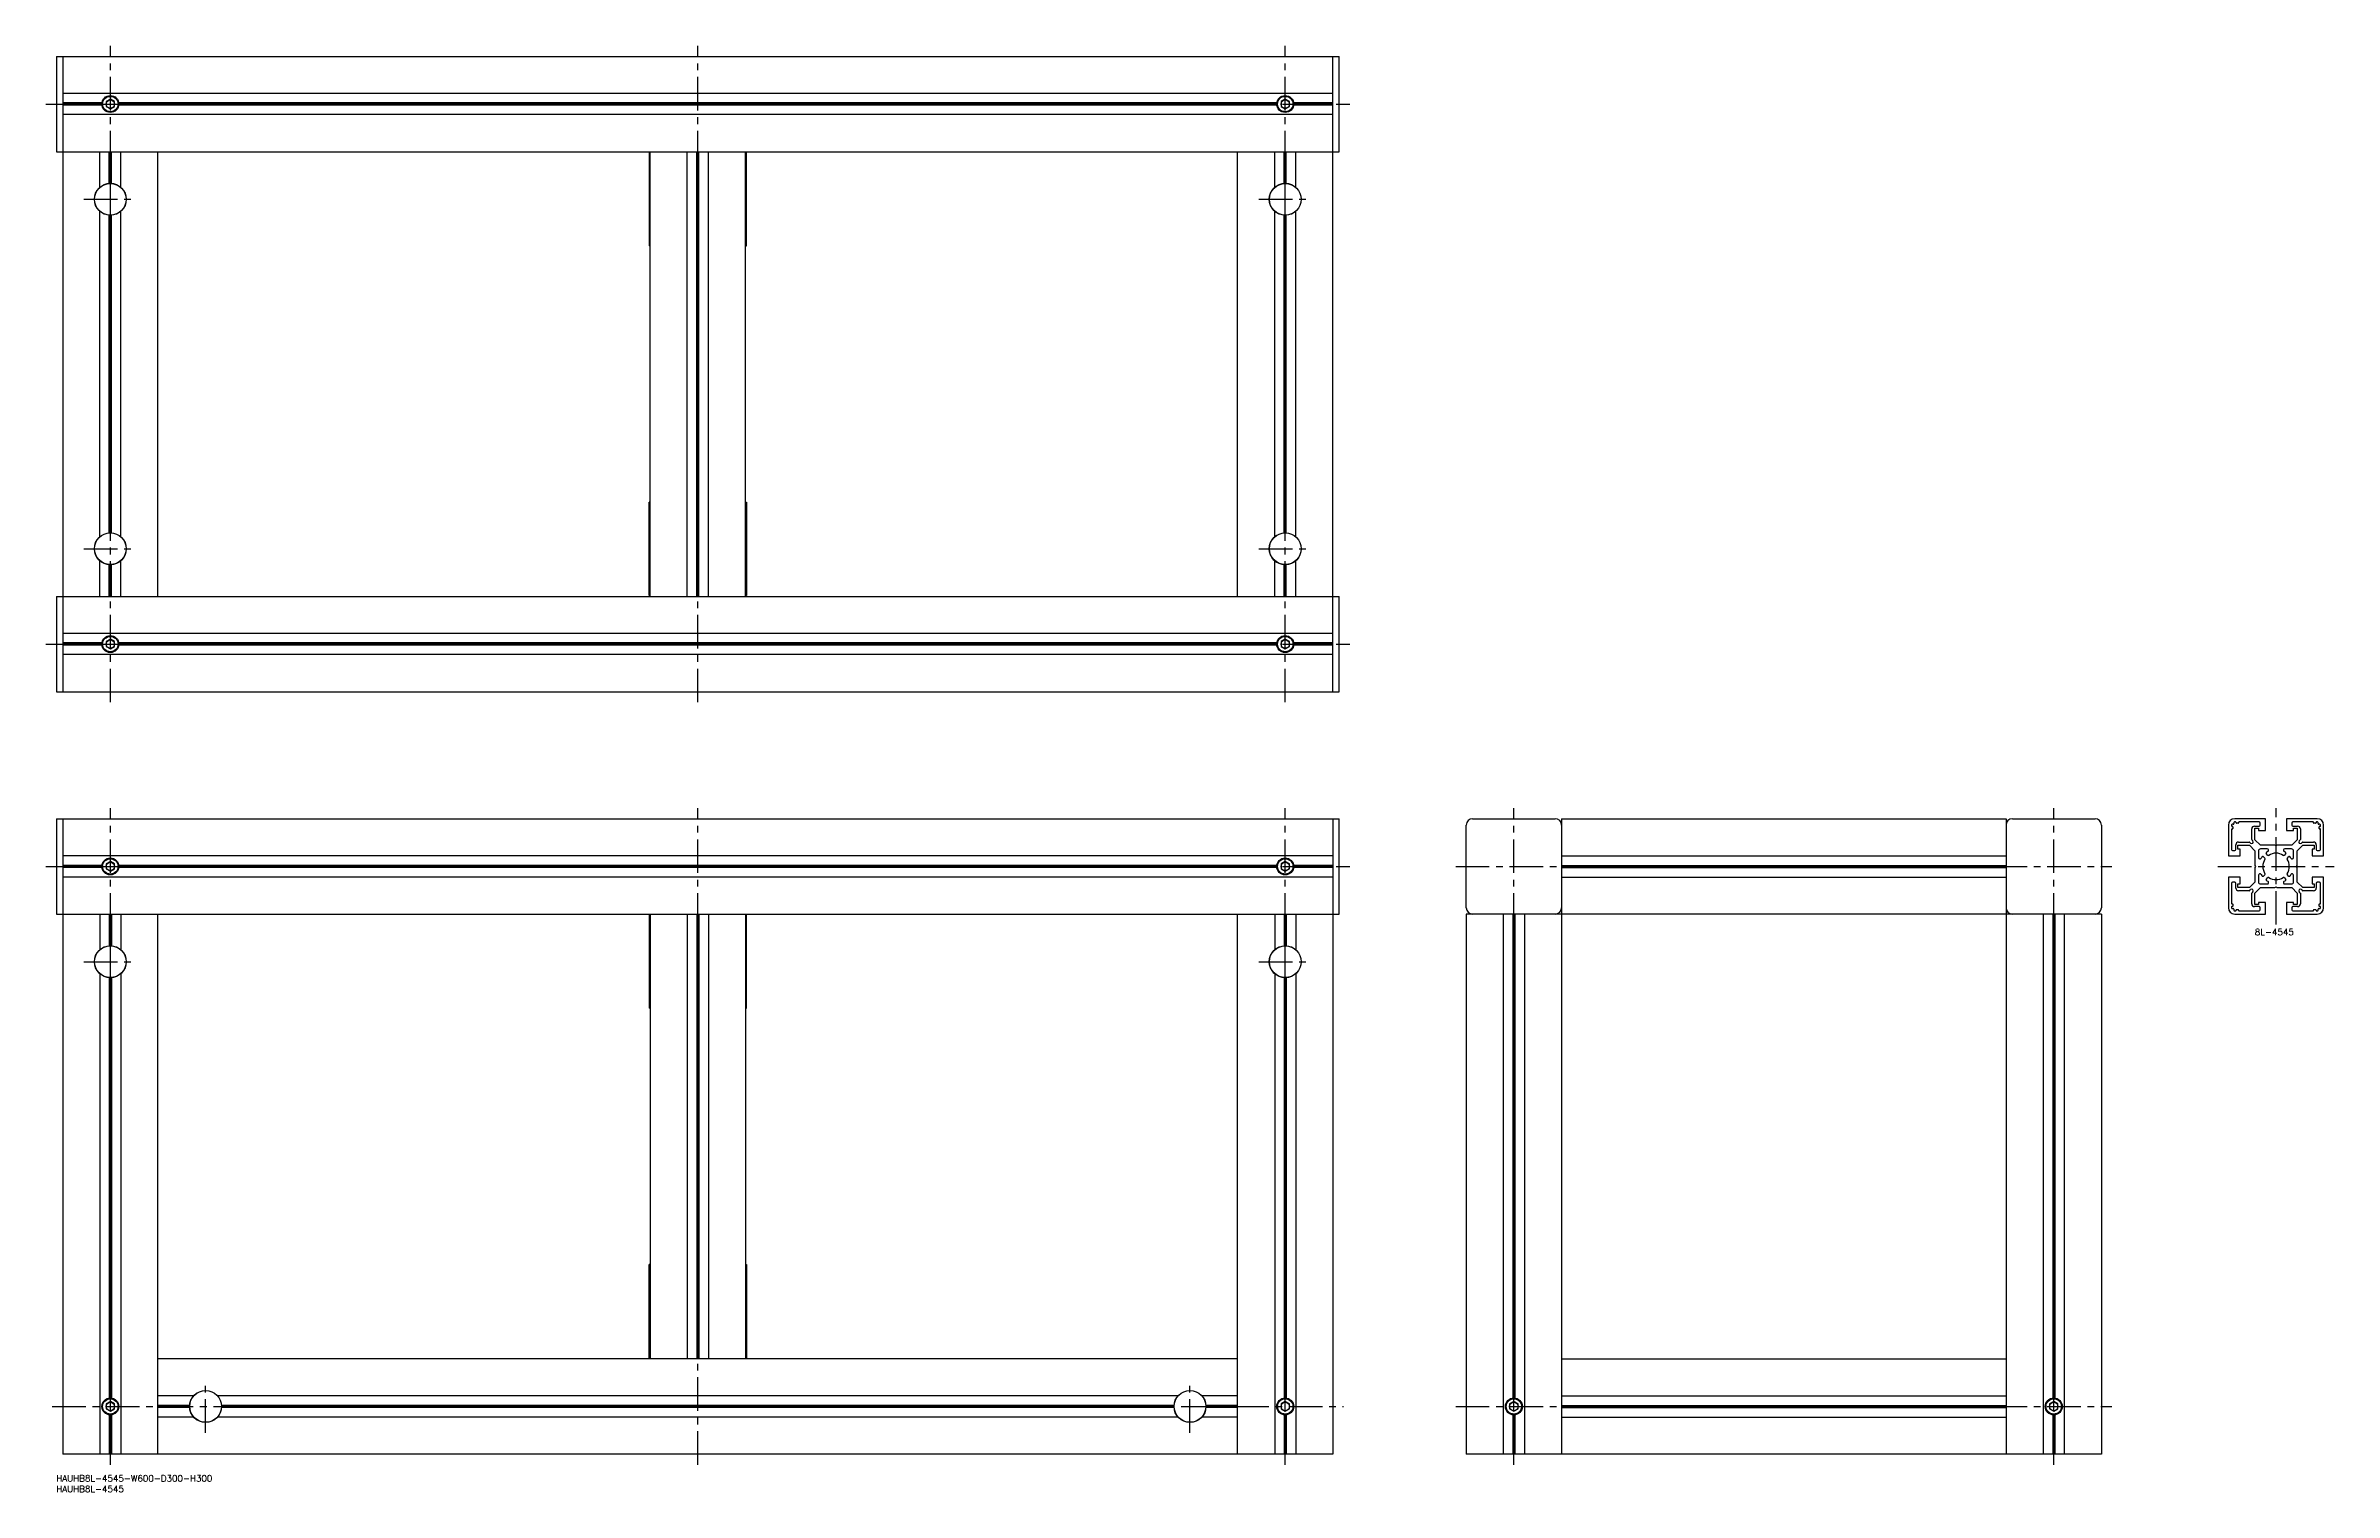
# Model space of a CAD drawing. Extents: x -5 to 1076, y -8 to 675.
import ezdxf

# ---------------------------------------------------------------- set-up
doc = ezdxf.new("R2010")
doc.units = 0
doc.header["$LTSCALE"] = 0.5
doc.linetypes.add('CENTER', pattern=[50.8, 31.75, -6.35, 6.35, -6.35])
for name, color, linetype in [('MSM_CENTER', 1, 'CENTER'), ('MSM_CONTINUOUS', 7, 'CONTINUOUS'), ('MSM_NARROW', 5, 'CONTINUOUS'), ('MSM_PART_NUMBER', 7, 'CONTINUOUS')]:
    doc.layers.add(name, color=color, linetype=linetype)
doc.styles.get("Standard").update_dxf_attribs({"font": 'txt.shx', "height": 3, "bigfont": 'bigfont.shx'})

# ---------------------------------------------------------------- blocks, each defined once
blk = doc.blocks.new('*U8')
at = {"layer": 'MSM_PART_NUMBER'}
blk.add_text('HAUHB8L-4545-W600-D300-H300', height=3, dxfattribs=at).set_placement((0, -3))
blk = doc.blocks.new('*U9')
at = {"layer": 'MSM_PART_NUMBER'}
blk.add_text('HAUHB8L-4545', height=3, dxfattribs=at).set_placement((0, -8))
blk = doc.blocks.new('*U10')
at = {"layer": 'MSM_PART_NUMBER'}
blk.add_text('8L-4545', height=3, dxfattribs=at).set_placement((1038.5, 255))

msp = doc.modelspace()

# ---------------------------------------------------------------- linework, layer by layer
at = {"layer": 'MSM_CENTER'}
for p, q in [((25.5, 365), (25.5, 675)), ((303, 365), (303, 675)), ((580.5, 365), (580.5, 675)), ((-5, 647.5), (611, 647.5)), ((13, 602.5), (38.1, 602.5)), ((568, 602.5), (593.1, 602.5)), ((13, 437.5), (38.1, 437.5)), ((568, 437.5), (593.1, 437.5)), ((-5, 392.5), (611, 392.5)), ((25.5, 5), (25.5, 315)), ((303, 5), (303, 315)), ((580.5, 5), (580.5, 315)), ((688.5, 5), (688.5, 315)), ((943.5, 5), (943.5, 315)), ((1048.5, 260), (1048.5, 315)), ((-5, 287.5), (611, 287.5)), ((661, 287.5), (971, 287.5)), ((1021, 287.5), (1076, 287.5)), ((13, 242.5), (38.1, 242.5)), ((568, 242.5), (593.1, 242.5)), ((70.5, 20), (70.5, 45)), ((535.5, 20), (535.5, 45)), ((-2, 32.5), (608, 32.5)), ((661, 32.5), (971, 32.5))]:
    msp.add_line(p, q, dxfattribs=at)
at = {"layer": 'MSM_CONTINUOUS'}
for p, q in [((0, 670), (606, 670)), ((0, 670), (0, 625)), ((3, 670), (3, 370)), ((603, 370), (603, 670)), ((606, 625), (606, 670)), ((603, 652.5), (3, 652.5)), ((25.5, 649.8), (23.5, 648.7)), ((23.5, 648.7), (23.5, 646.3)), ((27.5, 648.7), (25.5, 649.8)), ((27.5, 646.3), (27.5, 648.7)), ((580.5, 649.8), (578.5, 648.7)), ((578.5, 648.7), (578.5, 646.3)), ((582.5, 648.7), (580.5, 649.8)), ((582.5, 646.3), (582.5, 648.7)), ((21.5, 648), (3, 648)), ((21.5, 647.5), (3, 647.5)), ((21.5, 647), (3, 647)), ((603, 642.5), (3, 642.5)), ((23.5, 646.3), (25.5, 645.2)), ((25.5, 645.2), (27.5, 646.3)), ((576.5, 648), (29.5, 648)), ((576.5, 647.5), (29.5, 647.5)), ((576.5, 647), (29.5, 647)), ((578.5, 646.3), (580.5, 645.2)), ((580.5, 645.2), (582.5, 646.3)), ((603, 648), (584.5, 648)), ((603, 647.5), (584.5, 647.5)), ((603, 647), (584.5, 647)), ((0, 625), (606, 625)), ((20.5, 608.2), (20.5, 625)), ((25, 610), (25, 625)), ((25.5, 610), (25.5, 625)), ((26, 610), (26, 625)), ((30.5, 608.2), (30.5, 625)), ((48, 415), (48, 625)), ((280, 624.5), (280, 580.5)), ((280.5, 624.5), (280, 624.5)), ((280.5, 415), (280.5, 625)), ((298, 415), (298, 625)), ((302.5, 415), (302.5, 625)), ((303, 415), (303, 625)), ((303.5, 415), (303.5, 625)), ((308, 415), (308, 625)), ((325.5, 415), (325.5, 625)), ((325.5, 624.5), (326, 624.5)), ((326, 580.5), (326, 624.5)), ((558, 415), (558, 625)), ((575.5, 608.2), (575.5, 625)), ((580, 610), (580, 625)), ((580.5, 610), (580.5, 625)), ((581, 610), (581, 625)), ((585.5, 608.2), (585.5, 625)), ((22.5, 609.4), (22.5, 609.4)), ((28.5, 609.4), (28.5, 609.4)), ((280.5, 611.2), (280, 611.2)), ((325.5, 611.2), (326, 611.2)), ((577.5, 609.4), (577.5, 609.4)), ((583.5, 609.4), (583.5, 609.4)), ((20.5, 443.2), (20.5, 596.8)), ((25, 445), (25, 595)), ((25.5, 445), (25.5, 595)), ((26, 445), (26, 595)), ((30.5, 443.2), (30.5, 596.8)), ((575.5, 443.2), (575.5, 596.8)), ((580, 445), (580, 595)), ((580.5, 445), (580.5, 595)), ((581, 445), (581, 595)), ((585.5, 443.2), (585.5, 596.8)), ((280.5, 593.8), (280, 593.8)), ((325.5, 593.8), (326, 593.8)), ((280.5, 580.5), (280, 580.5)), ((325.5, 580.5), (326, 580.5)), ((280.5, 459.5), (280, 459.5)), ((280, 415.5), (280, 459.5)), ((325.5, 459.5), (326, 459.5)), ((326, 459.5), (326, 415.5)), ((280.5, 446.2), (280, 446.2)), ((325.5, 446.2), (326, 446.2)), ((20.5, 415), (20.5, 431.8)), ((22.5, 430.6), (22.5, 430.6)), ((25, 415), (25, 430)), ((25.5, 415), (25.5, 430)), ((26, 415), (26, 430)), ((28.5, 430.6), (28.5, 430.6)), ((30.5, 415), (30.5, 431.8)), ((280.5, 428.8), (280, 428.8)), ((325.5, 428.8), (326, 428.8)), ((575.5, 415), (575.5, 431.8)), ((577.5, 430.6), (577.5, 430.6)), ((580, 415), (580, 430)), ((580.5, 415), (580.5, 430)), ((581, 415), (581, 430)), ((583.5, 430.6), (583.5, 430.6)), ((585.5, 415), (585.5, 431.8)), ((0, 415), (606, 415)), ((0, 415), (0, 370)), ((280.5, 415.5), (280, 415.5)), ((325.5, 415.5), (326, 415.5)), ((606, 370), (606, 415)), ((603, 397.5), (3, 397.5)), ((21.5, 393), (3, 393)), ((21.5, 392.5), (3, 392.5)), ((21.5, 392), (3, 392)), ((25.5, 394.8), (23.5, 393.7)), ((23.5, 393.7), (23.5, 391.3)), ((23.5, 391.3), (25.5, 390.2)), ((27.5, 393.7), (25.5, 394.8)), ((25.5, 390.2), (27.5, 391.3)), ((27.5, 391.3), (27.5, 393.7)), ((576.5, 393), (29.5, 393)), ((576.5, 392.5), (29.5, 392.5)), ((576.5, 392), (29.5, 392)), ((580.5, 394.8), (578.5, 393.7)), ((578.5, 393.7), (578.5, 391.3)), ((578.5, 391.3), (580.5, 390.2)), ((582.5, 393.7), (580.5, 394.8)), ((580.5, 390.2), (582.5, 391.3)), ((582.5, 391.3), (582.5, 393.7)), ((603, 393), (584.5, 393)), ((603, 392.5), (584.5, 392.5)), ((603, 392), (584.5, 392)), ((603, 387.5), (3, 387.5)), ((0, 370), (606, 370)), ((0, 310), (606, 310)), ((0, 310), (0, 265)), ((3, 310), (3, 10)), ((603, 310), (603, 10)), ((606, 265), (606, 310)), ((666, 268), (666, 307)), ((669, 310), (708, 310)), ((711, 310), (711, 10)), ((711, 310), (921, 310)), ((921, 310), (921, 10)), ((924, 310), (963, 310)), ((966, 307), (966, 268)), ((1026, 307), (1026, 292.5)), ((1027.5, 307.1), (1027.5, 306.6)), ((1027.5, 305), (1027.5, 295.5)), ((1027.7, 306.4), (1027.9, 306.4)), ((1027.9, 305.2), (1027.7, 305.2)), ((1028.3, 307.4), (1027.8, 307.4)), ((1028.1, 306.2), (1028.1, 305.4)), ((1028.6, 308.2), (1028.6, 307.7)), ((1029.4, 308.5), (1028.9, 308.5)), ((1043.5, 310), (1029, 310)), ((1029.6, 308.1), (1029.6, 308.3)), ((1030.6, 307.9), (1029.8, 307.9)), ((1030.8, 308.3), (1030.8, 308.1)), ((1040.5, 308.5), (1031, 308.5)), ((1037, 300.2), (1037, 305.2)), ((1038.3, 306.5), (1040.5, 306.5)), ((1038.5, 300.1), (1038.5, 305.5)), ((1038.5, 305.5), (1040.3, 305.5)), ((1040.3, 305.5), (1040.3, 304.5)), ((1040.3, 304.5), (1043.5, 304.5)), ((1041, 307), (1041, 308)), ((1043.5, 304.5), (1043.5, 310)), ((1053.5, 310), (1053.5, 304.5)), ((1068, 310), (1053.5, 310)), ((1053.5, 304.5), (1056.7, 304.5)), ((1056, 308), (1056, 307)), ((1066, 308.5), (1056.5, 308.5)), ((1056.5, 306.5), (1058.7, 306.5)), ((1056.7, 304.5), (1056.7, 305.5)), ((1056.7, 305.5), (1058.5, 305.5)), ((1058.5, 305.5), (1058.5, 300.1)), ((1060, 305.2), (1060, 300.2)), ((1066.2, 308.1), (1066.2, 308.3)), ((1067.2, 307.9), (1066.4, 307.9)), ((1067.4, 308.3), (1067.4, 308.1)), ((1068.1, 308.5), (1067.6, 308.5)), ((1068.4, 307.7), (1068.4, 308.2)), ((1069.2, 307.4), (1068.7, 307.4)), ((1068.9, 305.4), (1068.9, 306.2)), ((1069.1, 306.4), (1069.3, 306.4)), ((1069.3, 305.2), (1069.1, 305.2)), ((1069.5, 306.6), (1069.5, 307.1)), ((1069.5, 295.5), (1069.5, 305)), ((1071, 292.5), (1071, 307)), ((603, 292.5), (3, 292.5)), ((711, 292.5), (921, 292.5)), ((1026, 292.5), (1031.5, 292.5)), ((1028, 295), (1029, 295)), ((1029.5, 295.5), (1029.5, 297.7)), ((1030.5, 295.7), (1030.5, 297.5)), ((1030.5, 297.5), (1035.9, 297.5)), ((1031.5, 295.7), (1030.5, 295.7)), ((1030.8, 299), (1035.8, 299)), ((1031.5, 292.5), (1031.5, 295.7)), ((1035.9, 297.5), (1038.5, 294.9)), ((1036, 298.9), (1036.4, 298.5)), ((1037.5, 299.6), (1037.1, 300)), ((1041.1, 297.5), (1038.5, 300.1)), ((1038.5, 294.9), (1038.5, 288)), ((1040.2, 294.8), (1040.2, 291.7)), ((1048, 297.5), (1041.1, 297.5)), ((1044.3, 295.8), (1041.2, 295.8)), ((1042.4, 292.2), (1043.3, 291.3)), ((1044.7, 292.7), (1043.8, 293.6)), ((1048.5, 297.2), (1048, 297.5)), ((1049, 297.5), (1048.5, 297.2)), ((1055.9, 297.5), (1049, 297.5)), ((1053.2, 293.6), (1052.3, 292.7)), ((1055.8, 295.8), (1052.7, 295.8)), ((1053.7, 291.3), (1054.6, 292.2)), ((1058.5, 300.1), (1055.9, 297.5)), ((1056.8, 291.7), (1056.8, 294.8)), ((1058.5, 294.9), (1061.1, 297.5)), ((1058.5, 288), (1058.5, 294.9)), ((1059.9, 300), (1059.5, 299.6)), ((1060.6, 298.5), (1061, 298.9)), ((1061.1, 297.5), (1066.5, 297.5)), ((1061.2, 299), (1066.2, 299)), ((1066.5, 295.7), (1065.5, 295.7)), ((1065.5, 295.7), (1065.5, 292.5)), ((1065.5, 292.5), (1071, 292.5)), ((1066.5, 297.5), (1066.5, 295.7)), ((1067.5, 297.7), (1067.5, 295.5)), ((1068, 295), (1069, 295)), ((21.5, 288), (3, 288)), ((21.5, 287.5), (3, 287.5)), ((21.5, 287), (3, 287)), ((603, 282.5), (3, 282.5)), ((25.5, 289.8), (23.5, 288.7)), ((23.5, 288.7), (23.5, 286.3)), ((23.5, 286.3), (25.5, 285.2)), ((27.5, 288.7), (25.5, 289.8)), ((25.5, 285.2), (27.5, 286.3)), ((27.5, 286.3), (27.5, 288.7)), ((576.5, 288), (29.5, 288)), ((576.5, 287.5), (29.5, 287.5)), ((576.5, 287), (29.5, 287)), ((580.5, 289.8), (578.5, 288.7)), ((578.5, 288.7), (578.5, 286.3)), ((578.5, 286.3), (580.5, 285.2)), ((582.5, 288.7), (580.5, 289.8)), ((580.5, 285.2), (582.5, 286.3)), ((582.5, 286.3), (582.5, 288.7)), ((603, 288), (584.5, 288)), ((603, 287.5), (584.5, 287.5)), ((603, 287), (584.5, 287)), ((711, 288), (921, 288)), ((711, 287.5), (921, 287.5)), ((711, 287), (921, 287)), ((711, 282.5), (921, 282.5)), ((1031.5, 282.5), (1026, 282.5)), ((1026, 282.5), (1026, 268)), ((1031.5, 279.3), (1031.5, 282.5)), ((1038.5, 288), (1038.8, 287.5)), ((1038.8, 287.5), (1038.5, 287)), ((1038.5, 287), (1038.5, 280.1)), ((1040.2, 283.3), (1040.2, 280.2)), ((1043.3, 283.7), (1042.4, 282.8)), ((1043.8, 281.4), (1044.7, 282.3)), ((1052.3, 282.3), (1053.2, 281.4)), ((1054.6, 282.8), (1053.7, 283.7)), ((1056.8, 280.2), (1056.8, 283.3)), ((1058.2, 287.5), (1058.5, 288)), ((1058.5, 287), (1058.2, 287.5)), ((1058.5, 280.1), (1058.5, 287)), ((1071, 282.5), (1065.5, 282.5)), ((1065.5, 282.5), (1065.5, 279.3)), ((1071, 268), (1071, 282.5)), ((1027.5, 279.5), (1027.5, 270)), ((1029, 280), (1028, 280)), ((1029.5, 277.3), (1029.5, 279.5)), ((1030.5, 277.5), (1030.5, 279.3)), ((1030.5, 279.3), (1031.5, 279.3)), ((1035.9, 277.5), (1030.5, 277.5)), ((1035.8, 276), (1030.8, 276)), ((1038.5, 280.1), (1035.9, 277.5)), ((1036.4, 276.5), (1036, 276.1)), ((1037, 269.8), (1037, 274.8)), ((1037.1, 275), (1037.5, 275.4)), ((1038.5, 274.9), (1041.1, 277.5)), ((1038.5, 269.5), (1038.5, 274.9)), ((1043.5, 270.5), (1040.3, 270.5)), ((1040.3, 270.5), (1040.3, 269.5)), ((1041.1, 277.5), (1048, 277.5)), ((1041.2, 279.2), (1044.3, 279.2)), ((1043.5, 265), (1043.5, 270.5)), ((1048, 277.5), (1048.5, 277.8)), ((1048.5, 277.8), (1049, 277.5)), ((1049, 277.5), (1055.9, 277.5)), ((1052.7, 279.2), (1055.8, 279.2)), ((1056.7, 270.5), (1053.5, 270.5)), ((1053.5, 270.5), (1053.5, 265)), ((1055.9, 277.5), (1058.5, 274.9)), ((1056.7, 269.5), (1056.7, 270.5)), ((1061.1, 277.5), (1058.5, 280.1)), ((1058.5, 274.9), (1058.5, 269.5)), ((1059.5, 275.4), (1059.9, 275)), ((1060, 274.8), (1060, 269.8)), ((1061, 276.1), (1060.6, 276.5)), ((1066.5, 277.5), (1061.1, 277.5)), ((1066.2, 276), (1061.2, 276)), ((1065.5, 279.3), (1066.5, 279.3)), ((1066.5, 279.3), (1066.5, 277.5)), ((1067.5, 279.5), (1067.5, 277.3)), ((1069, 280), (1068, 280)), ((1069.5, 270), (1069.5, 279.5)), ((0, 265), (606, 265)), ((20.5, 265), (20.5, 248.2)), ((25, 265), (25, 250)), ((25.5, 265), (25.5, 250)), ((26, 265), (26, 250)), ((30.5, 265), (30.5, 248.2)), ((48, 10), (48, 265)), ((280.5, 264.5), (280, 264.5)), ((280, 264.5), (280, 220.5)), ((280.5, 265), (280.5, 55)), ((298, 265), (298, 55)), ((302.5, 265), (302.5, 55)), ((303, 265), (303, 55)), ((303.5, 265), (303.5, 55)), ((308, 265), (308, 55)), ((325.5, 265), (325.5, 55)), ((325.5, 264.5), (326, 264.5)), ((326, 220.5), (326, 264.5)), ((558, 10), (558, 265)), ((575.5, 265), (575.5, 248.2)), ((580, 265), (580, 250)), ((580.5, 265), (580.5, 250)), ((581, 265), (581, 250)), ((585.5, 265), (585.5, 248.2)), ((966, 265), (666, 265)), ((666, 265), (666, 10)), ((683.5, 265), (683.5, 10)), ((688, 265), (688, 36.5)), ((688.5, 265), (688.5, 36.5)), ((689, 265), (689, 36.5)), ((693.5, 265), (693.5, 10)), ((938.5, 265), (938.5, 10)), ((943, 265), (943, 36.5)), ((943.5, 265), (943.5, 36.5)), ((944, 265), (944, 36.5)), ((948.5, 265), (948.5, 10)), ((966, 265), (966, 10)), ((1027.5, 268.4), (1027.5, 267.9)), ((1027.7, 269.8), (1027.9, 269.8)), ((1027.9, 268.6), (1027.7, 268.6)), ((1027.8, 267.6), (1028.3, 267.6)), ((1028.1, 269.6), (1028.1, 268.8)), ((1028.6, 267.3), (1028.6, 266.8)), ((1028.9, 266.5), (1029.4, 266.5)), ((1029, 265), (1043.5, 265)), ((1029.6, 266.7), (1029.6, 266.9)), ((1029.8, 267.1), (1030.6, 267.1)), ((1030.8, 266.9), (1030.8, 266.7)), ((1031, 266.5), (1040.5, 266.5)), ((1040.5, 268.5), (1038.3, 268.5)), ((1040.3, 269.5), (1038.5, 269.5)), ((1041, 267), (1041, 268)), ((1053.5, 265), (1068, 265)), ((1056, 268), (1056, 267)), ((1058.7, 268.5), (1056.5, 268.5)), ((1056.5, 266.5), (1066, 266.5)), ((1058.5, 269.5), (1056.7, 269.5)), ((1066.2, 266.7), (1066.2, 266.9)), ((1066.4, 267.1), (1067.2, 267.1)), ((1067.4, 266.9), (1067.4, 266.7)), ((1067.6, 266.5), (1068.1, 266.5)), ((1068.4, 266.8), (1068.4, 267.3)), ((1068.7, 267.6), (1069.2, 267.6)), ((1068.9, 268.8), (1068.9, 269.6)), ((1069.1, 269.8), (1069.3, 269.8)), ((1069.3, 268.6), (1069.1, 268.6)), ((1069.5, 267.9), (1069.5, 268.4)), ((22.5, 249.4), (22.5, 249.4)), ((28.5, 249.4), (28.5, 249.4)), ((280.5, 251.2), (280, 251.2)), ((325.5, 251.2), (326, 251.2)), ((577.5, 249.4), (577.5, 249.4)), ((583.5, 249.4), (583.5, 249.4)), ((20.5, 236.8), (20.5, 10)), ((25, 235), (25, 36.5)), ((25.5, 235), (25.5, 36.5)), ((26, 235), (26, 36.5)), ((30.5, 236.8), (30.5, 10)), ((280.5, 233.8), (280, 233.8)), ((325.5, 233.8), (326, 233.8)), ((575.5, 236.8), (575.5, 10)), ((580, 235), (580, 36.5)), ((580.5, 235), (580.5, 36.5)), ((581, 235), (581, 36.5)), ((585.5, 236.8), (585.5, 10)), ((280.5, 220.5), (280, 220.5)), ((325.5, 220.5), (326, 220.5)), ((280, 55.5), (280, 99.5)), ((280.5, 99.5), (280, 99.5)), ((325.5, 99.5), (326, 99.5)), ((326, 99.5), (326, 55.5)), ((280.5, 86.2), (280, 86.2)), ((325.5, 86.2), (326, 86.2)), ((280.5, 68.8), (280, 68.8)), ((325.5, 68.8), (326, 68.8)), ((558, 55), (48, 55)), ((280.5, 55.5), (280, 55.5)), ((325.5, 55.5), (326, 55.5)), ((711, 55), (921, 55)), ((25.5, 34.8), (23.5, 33.7)), ((23.5, 33.7), (23.5, 31.3)), ((27.5, 33.7), (25.5, 34.8)), ((27.5, 31.3), (27.5, 33.7)), ((64.8, 37.5), (48, 37.5)), ((63, 33), (48, 33)), ((63, 32.5), (48, 32.5)), ((63.6, 35.5), (63.6, 35.5)), ((529.8, 37.5), (76.2, 37.5)), ((528, 33), (78, 33)), ((528, 32.5), (78.1, 32.5)), ((558, 37.5), (541.2, 37.5)), ((542.4, 35.5), (542.4, 35.5)), ((558, 33), (543, 33)), ((558, 32.5), (543.1, 32.5)), ((580.5, 34.8), (578.5, 33.7)), ((578.5, 33.7), (578.5, 31.3)), ((582.5, 33.7), (580.5, 34.8)), ((582.5, 31.3), (582.5, 33.7)), ((688.5, 34.8), (686.5, 33.7)), ((686.5, 33.7), (686.5, 31.3)), ((690.5, 33.7), (688.5, 34.8)), ((690.5, 31.3), (690.5, 33.7)), ((711, 37.5), (921, 37.5)), ((711, 33), (921, 33)), ((711, 32.5), (921, 32.5)), ((943.5, 34.8), (941.5, 33.7)), ((941.5, 33.7), (941.5, 31.3)), ((945.5, 33.7), (943.5, 34.8)), ((945.5, 31.3), (945.5, 33.7)), ((23.5, 31.3), (25.5, 30.2)), ((25, 28.5), (25, 10)), ((25.5, 30.2), (27.5, 31.3)), ((25.5, 28.5), (25.5, 10)), ((26, 28.5), (26, 10)), ((63, 32), (48, 32)), ((64.8, 27.5), (48, 27.5)), ((63.6, 29.5), (63.6, 29.5)), ((529.8, 27.5), (76.2, 27.5)), ((528, 32), (78, 32)), ((558, 27.5), (541.2, 27.5)), ((542.4, 29.5), (542.4, 29.5)), ((558, 32), (543, 32)), ((578.5, 31.3), (580.5, 30.2)), ((580, 28.5), (580, 10)), ((580.5, 30.2), (582.5, 31.3)), ((580.5, 28.5), (580.5, 10)), ((581, 28.5), (581, 10)), ((686.5, 31.3), (688.5, 30.2)), ((688, 28.5), (688, 10)), ((688.5, 30.2), (690.5, 31.3)), ((688.5, 28.5), (688.5, 10)), ((689, 28.5), (689, 10)), ((711, 32), (921, 32)), ((711, 27.5), (921, 27.5)), ((941.5, 31.3), (943.5, 30.2)), ((943, 28.5), (943, 10)), ((943.5, 30.2), (945.5, 31.3)), ((943.5, 28.5), (943.5, 10)), ((944, 28.5), (944, 10)), ((603, 10), (3, 10)), ((966, 10), (666, 10))]:
    msp.add_line(p, q, dxfattribs=at)
for centre, radius in [((25.5, 647.5), 4), ((25.5, 647.5), 3.63), ((25.5, 647.5), 2), ((580.5, 647.5), 4), ((580.5, 647.5), 3.63), ((580.5, 647.5), 2), ((25.5, 602.5), 7.5), ((25.5, 602.5), 7.55), ((580.5, 602.5), 7.5), ((580.5, 602.5), 7.55), ((25.5, 437.5), 7.5), ((25.5, 437.5), 7.55), ((580.5, 437.5), 7.5), ((580.5, 437.5), 7.55), ((25.5, 392.5), 4), ((25.5, 392.5), 3.63), ((25.5, 392.5), 2), ((580.5, 392.5), 4), ((580.5, 392.5), 3.63), ((580.5, 392.5), 2), ((25.5, 287.5), 4), ((25.5, 287.5), 3.63), ((25.5, 287.5), 2), ((580.5, 287.5), 4), ((580.5, 287.5), 3.63), ((580.5, 287.5), 2), ((25.5, 242.5), 7.5), ((25.5, 242.5), 7.55), ((580.5, 242.5), 7.5), ((580.5, 242.5), 7.55), ((25.5, 32.5), 4), ((25.5, 32.5), 3.63), ((25.5, 32.5), 2), ((70.5, 32.5), 7.55), ((70.5, 32.5), 7.5), ((535.5, 32.5), 7.5), ((535.5, 32.5), 7.55), ((580.5, 32.5), 4), ((580.5, 32.5), 3.63), ((580.5, 32.5), 2), ((688.5, 32.5), 4), ((688.5, 32.5), 3.63), ((688.5, 32.5), 2), ((943.5, 32.5), 4), ((943.5, 32.5), 3.63), ((943.5, 32.5), 2)]:
    msp.add_circle(centre, radius, dxfattribs=at)
for centre, radius, start, end in [((669, 307), 3, 90, 180), ((708, 307), 3, 0, 90), ((924, 307), 3, 90, 180), ((963, 307), 3, 0, 90), ((1029, 307), 3, 90, 180), ((1027.8, 307.1), 0.3, 90, 180), ((1027.7, 306.6), 0.2, 180, 270), ((1027.7, 305), 0.2, 90, 180), ((1027.9, 306.2), 0.2, 0, 90), ((1027.9, 305.4), 0.2, 270, 0), ((1028.3, 307.7), 0.3, 270, 0), ((1028.9, 308.2), 0.3, 90, 180), ((1029.4, 308.3), 0.2, 0, 90), ((1029.8, 308.1), 0.2, 180, 270), ((1030.6, 308.1), 0.2, 270, 0), ((1031, 308.3), 0.2, 90, 180), ((1038.3, 305.2), 1.3, 90, 180), ((1040.5, 308), 0.5, 0, 90), ((1040.5, 307), 0.5, 270, 0), ((1056.5, 308), 0.5, 90, 180), ((1056.5, 307), 0.5, 180, 270), ((1058.7, 305.2), 1.3, 0, 90), ((1066, 308.3), 0.2, 0, 90), ((1066.4, 308.1), 0.2, 180, 270), ((1067.2, 308.1), 0.2, 270, 0), ((1067.6, 308.3), 0.2, 90, 180), ((1068, 307), 3, 0, 90), ((1068.1, 308.2), 0.3, 0, 90), ((1068.7, 307.7), 0.3, 180, 270), ((1069.1, 306.2), 0.2, 90, 180), ((1069.1, 305.4), 0.2, 180, 270), ((1069.2, 307.1), 0.3, 0, 90), ((1069.3, 306.6), 0.2, 270, 0), ((1069.3, 305), 0.2, 0, 90), ((1028, 295.5), 0.5, 180, 270), ((1029, 295.5), 0.5, 270, 0), ((1030.8, 297.7), 1.3, 90, 180), ((1035.8, 298.7), 0.3, 45, 90), ((1037, 299), 0.75, 225, 45), ((1037.3, 300.2), 0.3, 180, 225), ((1041.2, 294.8), 1, 90, 180), ((1048.5, 287.5), 8, 144.7199, 150.8754), ((1042.2, 291.9), 0.3, 45, 144.7199), ((1044.1, 293.8), 0.3, 125.2801, 225), ((1048.5, 287.5), 8, 119.1246, 125.2801), ((1044.3, 295.1), 0.7, 299.1246, 90), ((1044.9, 293), 0.3, 225, 303.5523), ((1048.5, 287.5), 6.25, 56.4477, 123.5523), ((1052.7, 295.1), 0.7, 90, 240.8754), ((1052.1, 293), 0.3, 236.4477, 315), ((1048.5, 287.5), 8, 54.7199, 60.8754), ((1052.9, 293.8), 0.3, 315, 54.7199), ((1054.8, 291.9), 0.3, 35.2801, 135), ((1048.5, 287.5), 8, 29.1246, 35.2801), ((1055.8, 294.8), 1, 0, 90), ((1060, 299), 0.75, 135, 315), ((1059.7, 300.2), 0.3, 315, 0), ((1061.2, 298.7), 0.3, 90, 135), ((1066.2, 297.7), 1.3, 0, 90), ((1068, 295.5), 0.5, 180, 270), ((1069, 295.5), 0.5, 270, 0), ((1040.9, 291.7), 0.7, 180, 330.8754), ((1040.9, 283.3), 0.7, 29.1246, 180), ((1048.5, 287.5), 8, 209.1246, 215.2801), ((1042.2, 283.1), 0.3, 215.2801, 315), ((1048.5, 287.5), 6.25, 146.4477, 213.5523), ((1043, 291.1), 0.3, 326.4477, 45), ((1043, 283.9), 0.3, 315, 33.5523), ((1044.1, 281.2), 0.3, 135, 234.7199), ((1044.9, 282), 0.3, 56.4477, 135), ((1048.5, 287.5), 6.25, 236.4477, 303.5523), ((1052.1, 282), 0.3, 45, 123.5523), ((1052.9, 281.2), 0.3, 305.2801, 45), ((1054, 291.1), 0.3, 135, 213.5523), ((1048.5, 287.5), 6.25, 326.4477, 33.5523), ((1054, 283.9), 0.3, 146.4477, 225), ((1054.8, 283.1), 0.3, 225, 324.7199), ((1048.5, 287.5), 8, 324.7199, 330.8754), ((1056.1, 291.7), 0.7, 209.1246, 0), ((1056.1, 283.3), 0.7, 0, 150.8754), ((1028, 279.5), 0.5, 90, 180), ((1029, 279.5), 0.5, 0, 90), ((1030.8, 277.3), 1.3, 180, 270), ((1035.8, 276.3), 0.3, 270, 315), ((1037, 276), 0.75, 315, 135), ((1037.3, 274.8), 0.3, 135, 180), ((1041.2, 280.2), 1, 180, 270), ((1048.5, 287.5), 8, 234.7199, 240.8754), ((1044.3, 279.9), 0.7, 270, 60.8754), ((1052.7, 279.9), 0.7, 119.1246, 270), ((1048.5, 287.5), 8, 299.1246, 305.2801), ((1055.8, 280.2), 1, 270, 0), ((1060, 276), 0.75, 45, 225), ((1059.7, 274.8), 0.3, 0, 45), ((1061.2, 276.3), 0.3, 225, 270), ((1066.2, 277.3), 1.3, 270, 0), ((1068, 279.5), 0.5, 90, 180), ((1069, 279.5), 0.5, 0, 90), ((669, 268), 3, 180, 270), ((708, 268), 3, 270, 0), ((924, 268), 3, 180, 270), ((963, 268), 3, 270, 0), ((1029, 268), 3, 180, 270), ((1027.7, 270), 0.2, 180, 270), ((1027.7, 268.4), 0.2, 90, 180), ((1027.8, 267.9), 0.3, 180, 270), ((1027.9, 269.6), 0.2, 0, 90), ((1027.9, 268.8), 0.2, 270, 0), ((1028.3, 267.3), 0.3, 0, 90), ((1028.9, 266.8), 0.3, 180, 270), ((1029.4, 266.7), 0.2, 270, 0), ((1029.8, 266.9), 0.2, 90, 180), ((1030.6, 266.9), 0.2, 0, 90), ((1031, 266.7), 0.2, 180, 270), ((1038.3, 269.8), 1.3, 180, 270), ((1040.5, 268), 0.5, 0, 90), ((1040.5, 267), 0.5, 270, 0), ((1056.5, 268), 0.5, 90, 180), ((1056.5, 267), 0.5, 180, 270), ((1058.7, 269.8), 1.3, 270, 0), ((1066, 266.7), 0.2, 270, 0), ((1066.4, 266.9), 0.2, 90, 180), ((1067.2, 266.9), 0.2, 0, 90), ((1067.6, 266.7), 0.2, 180, 270), ((1068, 268), 3, 270, 0), ((1068.1, 266.8), 0.3, 270, 0), ((1068.7, 267.3), 0.3, 90, 180), ((1069.1, 269.6), 0.2, 90, 180), ((1069.1, 268.8), 0.2, 180, 270), ((1069.2, 267.9), 0.3, 270, 0), ((1069.3, 270), 0.2, 270, 0), ((1069.3, 268.4), 0.2, 0, 90)]:
    msp.add_arc(centre, radius, start, end, dxfattribs=at)
at = {"layer": 'MSM_NARROW'}
for p, q in [((23, 609.6), (23, 609.6)), ((28, 609.6), (28, 609.6)), ((578, 609.6), (578, 609.6)), ((583, 609.6), (583, 609.6)), ((23, 430.4), (23, 430.4)), ((28, 430.4), (28, 430.4)), ((578, 430.4), (578, 430.4)), ((583, 430.4), (583, 430.4)), ((23, 249.6), (23, 249.6)), ((28, 249.6), (28, 249.6)), ((578, 249.6), (578, 249.6)), ((583, 249.6), (583, 249.6)), ((63.4, 35), (63.4, 35)), ((542.6, 35), (542.6, 35)), ((63.4, 30), (63.4, 30)), ((542.6, 30), (542.6, 30))]:
    msp.add_line(p, q, dxfattribs=at)

# ---------------------------------------------------------------- block references
at = {"layer": 'MSM_CONTINUOUS'}
for name in ['*U10', '*U8', '*U9']:
    msp.add_blockref(name, (0, 0), dxfattribs=at)

doc.saveas('drawing.dxf')
